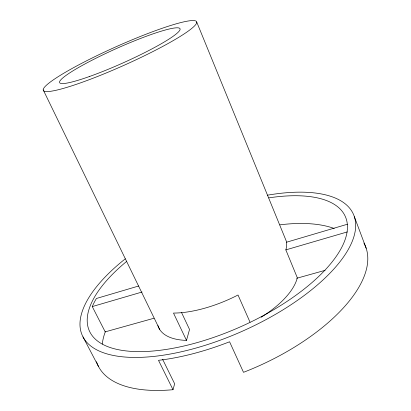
<?xml version="1.0" encoding="UTF-8"?>
<svg xmlns="http://www.w3.org/2000/svg" width="411" height="411" viewBox="0 0 411 411"><rect width="100%" height="100%" fill="white"/><g stroke="black" fill="none" stroke-linecap="round" stroke-linejoin="round"><path stroke-width="0.62" d="M96.518 361.69A146.414 66.695 -24.1 0 0 173.005 389.705L174.649 383.787L162.576 359.224M157.932 325.563A75.552 33.964 -24.1 0 0 186.496 340.395L189.538 329.468L181.451 312.339M347.316 224.267L286.498 242.233A76.487 31.58 -24.1 0 1 285.845 249.888L297.312 277.759A75.552 33.964 -24.1 0 1 261.211 317.22M138.63 286.015L96.4 298.489A139.997 58.419 -24.1 0 0 92.259 306.58L105.211 331.862L154.027 318.232M285.845 249.888L347.28 231.927M92.259 306.58L142.098 292.01M296.742 278.262L325.08 270.346M83.001 336.902L98.599 366.669M173.005 389.705L158.497 360.324A148.227 62.174 -24.1 0 0 229.574 341.772L243.502 372.32A146.414 66.695 -24.1 0 0 363.915 243.065M43.217 89.886L159.715 329.509M186.496 340.395L173.488 313.069A76.467 31.637 -24.1 0 0 238.01 295.006L250.022 322.167M196.725 22.055A83.978 10.09 -24.1 0 1 83.192 81.917A83.978 10.09 -24.1 0 1 80.027 64.193A83.978 10.09 -24.1 0 1 196.725 22.055L286.734 242.207M354.354 216.72L366.18 248.275M267.453 195.194A148.489 61.522 -24.1 0 1 337.2 265.177A148.489 61.522 -24.1 0 1 131.227 357.375A148.489 61.522 -24.1 0 1 125.283 258.832M268.851 197.861A140.172 57.966 -24.1 0 1 329.062 265.614A140.172 57.966 -24.1 0 1 136.616 351.595A140.172 57.966 -24.1 0 1 126.675 261.381M105.211 331.862A138.224 62.837 -24.1 0 1 105.411 331.338M102.298 344.069A138.219 62.847 -24.1 0 1 105.391 331.549M279.901 224.843A138.219 62.847 -24.1 0 1 334.2 228.475M89.726 76.415A65.971 7.912 -24.1 0 0 180.121 29.166A65.971 7.912 -24.1 0 0 89.603 61.48A65.971 7.912 -24.1 0 0 89.726 76.415"/></g></svg>
